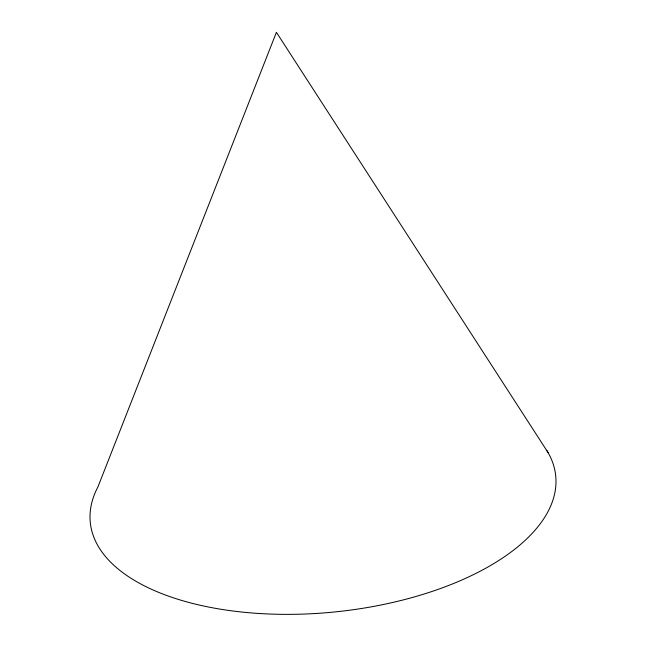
<?xml version="1.0" encoding="UTF-8"?>
<svg xmlns="http://www.w3.org/2000/svg" width="646" height="646" viewBox="0 0 646 646"><rect width="100%" height="100%" fill="white"/><g stroke="black" fill="none" stroke-linecap="round" stroke-linejoin="round"><path stroke-width="0.97" d="M548.091 452.628L276.407 32.316L97.974 486.801A233.876 113.389 -5.7 0 0 325.471 612.796A233.876 113.389 -5.7 0 0 546.694 450.294"/></g></svg>
